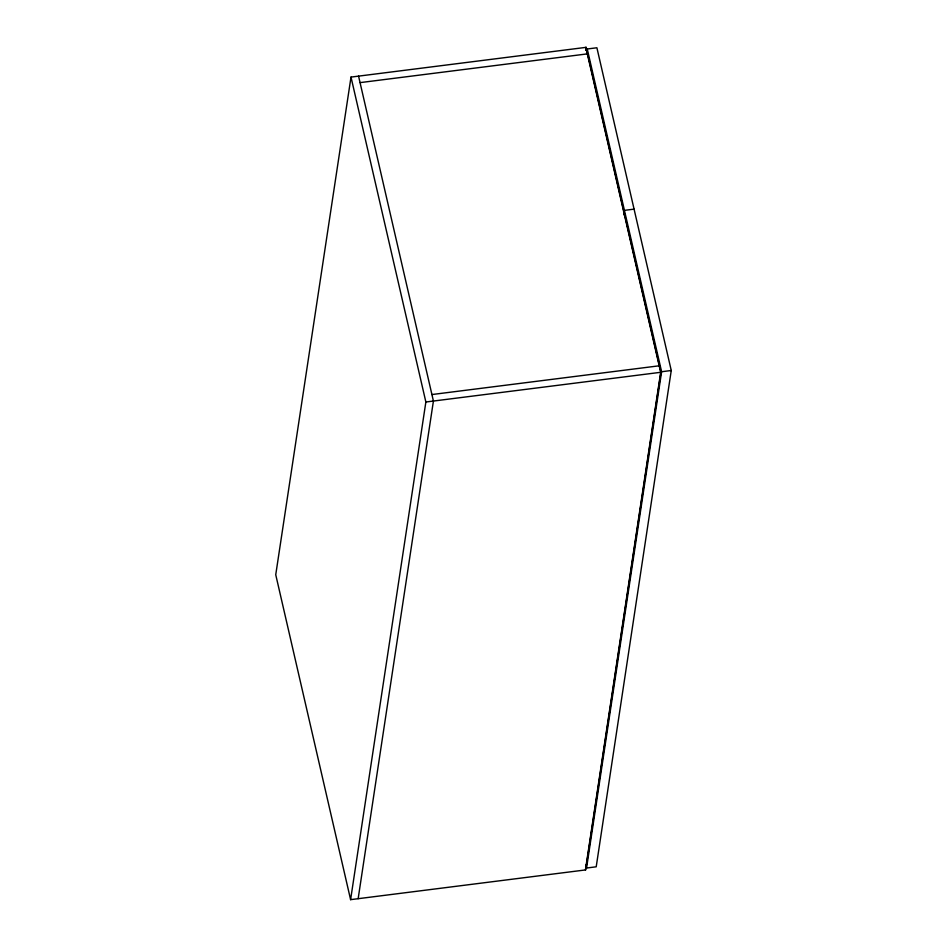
<?xml version="1.0" encoding="UTF-8"?>
<svg xmlns="http://www.w3.org/2000/svg" width="947" height="947" viewBox="0 0 947 947"><rect width="100%" height="100%" fill="white"/><g stroke="black" fill="none" stroke-linecap="round" stroke-linejoin="round"><path stroke-width="1.42" d="M351.006 77.086L275.743 574.734L350.603 899.65L585.684 869.914L660.947 372.266L586.086 47.35L351.006 77.086L425.866 402.002L350.603 899.65M358.155 898.691L433.418 401.043L358.558 76.127M585.648 50.274L586.086 47.35M586.584 53.363L587.247 48.984L596.894 47.764L671.257 370.514L596.208 866.801L586.548 868.032L585.885 865.144M623.765 214.732L624.428 210.364L634.076 209.133M585.435 869.95L660.698 372.301L585.838 47.386M586.548 868.032L661.61 371.733L587.247 48.984M360.061 82.626L587.59 53.849M431.927 394.544L659.455 365.767M661.61 371.733L671.257 370.514M425.866 402.002L660.947 372.266"/></g></svg>
